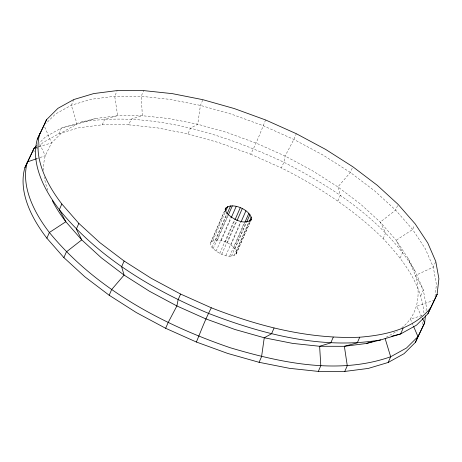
<?xml version="1.0" encoding="UTF-8"?>
<svg xmlns="http://www.w3.org/2000/svg" width="462" height="462" viewBox="0 0 462 462"><rect width="100%" height="100%" fill="white"/><g stroke="black" fill="none" stroke-linecap="round" stroke-linejoin="round"><path stroke-width="0.35" stroke-dasharray="2.31 1.73" d="M236.446 253.343C236.359 244.421 216.453 235.401 210.608 242.873A13.958 6.318 23.6 0 0 212.035 247.465C216.984 252.98 230.451 260.412 236.446 253.343L250.242 221.754M422.638 324.324L422.886 322.187M426.033 310.782L426.443 307.218L423.308 289.94L415.315 271.489L407.986 258.189L396.153 240.275L380.255 222.124L360.683 204.198L337.918 186.925L312.52 170.744L285.112 156.046L256.375 143.191L227.015 132.502L197.748 124.232L169.3 118.595L142.377 115.725L117.631 115.696L95.674 118.503L81.277 122.084L61.365 128.049L45.501 136.833L39.045 143.266M435.019 296.523L436.411 284.401L433.275 267.123L425.283 248.677L412.63 229.51L395.622 210.1L374.688 190.927L350.34 172.453L323.175 155.145L293.861 139.426L263.126 125.676L231.722 114.241L200.421 105.4L169.993 99.37L141.193 96.298L114.726 96.269L91.245 99.272L71.333 105.238L55.469 114.016L45.542 123.914M38.542 146.991L43.006 142.539L58.87 133.755L61.365 128.049L77.056 124.082L95.674 118.503M73.822 99.532L71.333 105.238L77.056 124.082L62.226 132.294L51.553 142.931L45.293 155.74A200.658 90.783 23.6 0 0 43.613 170.403M58.87 133.755L78.788 127.789L102.269 124.786L104.759 119.081L117.631 115.696L114.726 96.269L117.221 90.564M102.269 124.786L128.736 124.821L131.225 119.115L142.377 115.725L141.193 96.298L143.688 90.598M128.736 124.821L157.536 127.887L187.959 133.916L190.454 128.211L197.748 124.232L200.421 105.4L202.91 99.694M210.608 242.873L225.271 209.315M211.042 241.984L224.555 211.053M212.815 240.673L225.179 212.376M187.959 133.916L219.259 142.758L250.664 154.192C256.491 143.156 260.839 131.52 265.615 119.97M212.035 247.465L226.986 213.242M215.638 240.09L226.854 214.426M213.144 248.729L228.095 214.507M217.359 240.09L227.997 215.742M216.089 251.178L231.04 216.955M221.211 240.685L230.988 218.307M219.762 253.326L234.713 219.103M225.289 242.001L234.777 220.287M221.76 254.221L236.711 219.999M227.287 242.897L236.775 221.177M225.837 255.538L240.789 221.315M230.96 245.045L241.025 222.008M229.689 256.127L244.641 221.91M233.905 247.493L244.548 223.146M231.41 256.133L246.362 221.91M235.014 248.758L246.229 223.088M234.234 255.55L249.185 221.327M236.359 251.201L249.006 222.245M236.007 254.239L249.809 222.649M423.949 312.918C421.356 283.633 402.616 259.321 383.165 238.617C353.626 209.361 318.439 186.538 281.404 167.943L283.893 162.237L285.112 156.046L293.861 139.426L296.356 133.72M337.884 200.976L340.373 195.27L337.918 186.925L350.34 172.453L352.829 166.753M383.165 238.617L385.654 232.917L380.255 222.124L395.622 210.1L398.117 204.395M400.167 258.027L402.662 252.321L396.153 240.275L412.63 229.51L414.564 225.075M420.813 295.64L423.308 289.94L415.459 275.439L407.986 258.189M435.487 262.052L433.275 267.123L415.459 275.439C421.194 294.04 418.029 315.384 401.807 327.679M33.576 151.94L34.569 150.947M36.556 148.966L38.046 147.482M386.18 337.237L397.303 331.075M36.677 158.714L39.328 157.802M39.992 157.571L45.293 155.74L39.189 142.943M434.609 300.086L416.707 306.26L421.28 315.858M38.785 146.795L51.553 142.931L44.052 125.398M421.87 315.615L410.447 319.069L411.838 322.314M81.277 122.084C150.889 110.776 221.338 133.114 283.893 162.237C334.702 188.34 385.279 221.523 415.315 271.489M250.664 154.192L281.404 167.943M412.116 322.961L413.224 325.56M47.811 190.309A200.658 90.783 23.6 0 1 44.317 177.269"/><path stroke-width="0.69" d="M251.392 219.127C251.311 210.204 231.404 201.178 225.554 208.657A13.958 6.318 23.6 0 0 226.986 213.242C231.936 218.757 245.403 226.189 251.392 219.127L250.82 220.443M425.462 315.771L424.642 322.898L415.459 342.302L404.042 353.684L388.178 362.468L368.26 368.433L344.779 371.436L318.312 371.402L289.512 368.335L259.09 362.306L227.789 353.465L196.385 342.03L165.644 328.28L136.33 312.56L109.171 295.247L84.817 276.778L63.883 257.605L46.881 238.196A214.616 97.101 23.6 0 1 24.902 167.619L34.084 148.215L36.567 145.738M437.098 294.381L438.9 278.702L435.764 261.423L427.772 242.972L415.119 223.804L398.117 204.395L377.183 185.222L352.829 166.753L325.67 149.44L296.356 133.72L265.615 119.97L234.211 108.535L202.91 99.694L172.488 93.665L143.688 90.598L117.221 90.564L93.74 93.567L73.822 99.532L57.958 108.316L46.541 119.698L37.358 139.102A214.616 97.101 23.6 0 0 59.338 209.679L65.847 221.725L81.745 239.876L101.317 257.802L124.082 275.075L149.48 291.256L176.888 305.954L205.625 318.809L234.985 329.498L264.252 337.768L292.7 343.405L319.623 346.275L344.369 346.304L366.326 343.497L380.723 339.917L400.635 333.951L416.499 325.167L427.916 313.785L437.098 294.381L427.916 313.785M44.329 124.763L46.541 119.698M46.881 238.196L49.37 232.49L65.847 221.725A200.658 90.783 23.6 0 1 52.298 200.56M39.853 133.397A214.616 97.101 23.6 0 0 61.833 203.973L59.338 209.679C98.169 257.559 152.685 289.83 208.841 313.507C263.097 334.424 322.366 349.838 380.723 339.917M63.883 257.605L66.378 251.9L81.745 239.876L76.346 229.083L78.835 223.383L61.833 203.973M109.171 295.247L111.66 289.547L124.082 275.075L121.627 266.73L124.116 261.024L99.769 242.556L78.835 223.383M165.644 328.28L168.139 322.574L176.888 305.954L178.107 299.763L180.596 294.057L151.282 278.338L124.116 261.024M225.127 209.736L225.993 207.761M225.756 211.059L227.766 206.45M227.137 213.767L230.59 205.867M228.286 215.084L232.311 205.873M231.277 217.648L236.163 206.462M235.066 219.629L240.24 207.779M237.064 220.518L242.238 208.674M241.314 221.356L245.911 210.822M245.12 221.829L248.856 213.271M246.8 221.772L249.965 214.535M196.385 342.03C201.161 330.48 205.509 318.844 211.336 307.808C258.466 326.288 308.76 339.264 359.731 337.214C385.354 335.117 413.496 329.204 430.411 308.085M249.295 221.587L251.305 216.978M250.387 221.333L250.958 220.016M259.09 362.306L261.579 356.6L264.252 337.768L271.546 333.789L274.041 328.084M318.312 371.402L320.807 365.702L319.623 346.275L330.775 342.885L333.264 337.179M344.779 371.436L347.274 365.731L344.369 346.304L357.242 342.919L359.731 337.214M388.178 362.468L390.667 356.762L406.531 347.984L417.948 336.602L424.642 322.898L422.505 318.416M403.13 328.245L400.635 333.951L391.764 336.192M415.459 342.302L417.948 336.602L413.507 326.212M37.358 139.102L44.052 125.398M24.902 167.619L34.084 148.215L36.769 147.401M36.677 158.714L27.391 161.914A214.616 97.101 23.6 0 0 49.37 232.49C95.611 288.831 162.26 324.486 230.278 347.759C281.577 362.999 338.559 375.092 390.667 356.762L385.146 338.594M366.326 343.497L373.908 341.222M180.596 294.057L211.336 307.808"/></g></svg>
